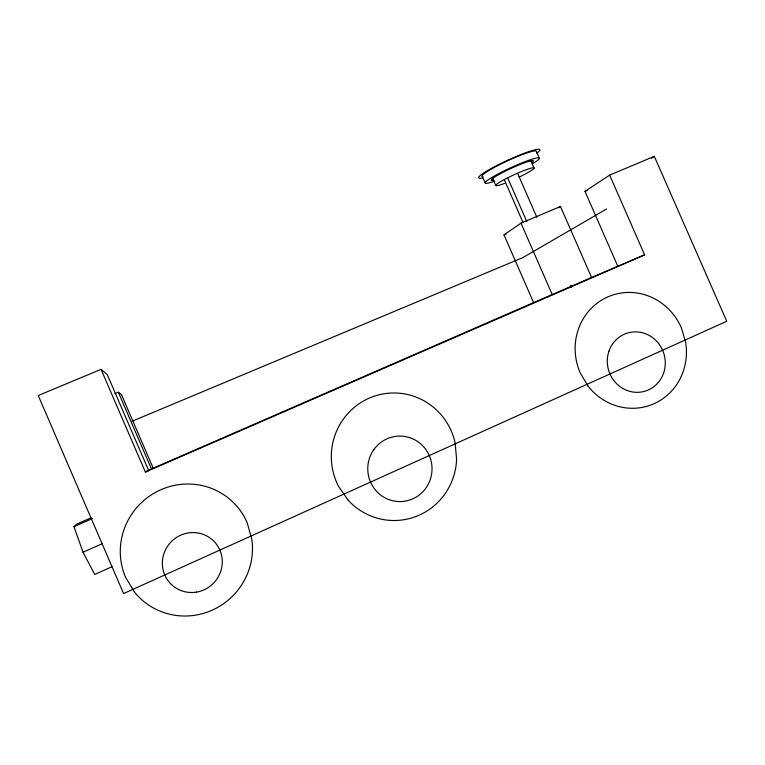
<?xml version="1.0" encoding="UTF-8"?>
<svg xmlns="http://www.w3.org/2000/svg" width="765" height="765" viewBox="0 0 765 765"><rect width="100%" height="100%" fill="white"/><g stroke="black" fill="none" stroke-linecap="round" stroke-linejoin="round"><path stroke-width="1.15" d="M112.025 566.712L94.697 574.448L83.041 552.206L73.956 526.664L76.701 524.092L90.93 517.857M591.575 277.485L533.597 302.615L503.992 234.884L520.994 223.151L560.487 206.493L591.575 277.485L644.637 254.841L609.657 175.109L654.314 156.337L726.75 321.252L123.586 593.564L38.25 395.534L101.037 369.332L107.253 374.62L148.668 470.513L145.407 472.082L101.037 369.332M558.593 207.745L560.487 206.493M617.852 266.363L584.976 191.355L609.657 175.109M651.292 158.259L654.314 156.337M606.559 208.988L523.088 257.489L132.221 421.199M147.109 470.838L533.597 302.615M83.041 552.206L102.204 543.724M73.956 526.664L92.431 518.565M145.407 472.082L644.637 254.841M503.992 234.884L506.134 233.975M584.976 191.355L587.138 190.447M115.046 393.583L118.326 392.196L121.386 394.472L153.191 468.123M539.382 158.479L536.399 151.661A29.845 3.376 -24.7 0 0 506.669 161.233A29.845 3.376 -24.7 0 0 483.011 176.581M530.776 160.64L534.085 168.195M570.566 285.335L571.522 287.506M517.924 174.028L536.867 217.317M507.836 178.207L526.798 221.563M504.336 179.737L523.117 222.682M520.994 223.151L552.244 294.601M492.411 177.843L495.71 185.369M482.151 176.017L485.125 182.806M118.326 392.196L151.47 468.935M482.648 177.853A33.67 3.815 -24.7 0 1 508.4 159.923A33.67 3.815 -24.7 0 1 536.858 153.048M504.795 183.313A21.104 2.142 -24.6 0 1 501.821 180.932A21.104 2.142 -24.6 0 1 531.914 167.956A21.104 2.142 -24.6 0 1 519.043 177.164M494.716 181.171A29.845 3.194 -24.7 0 1 491.761 177.537A29.845 3.194 -24.7 0 1 530.308 159.751A29.845 3.194 -24.7 0 1 532.373 163.806M493.741 180.291A23.208 2.486 -24.7 0 1 510.274 168.769A23.208 2.486 -24.7 0 1 532.306 162.362M347.951 499.947L338.455 486.205A63.772 62.654 87.7 0 1 372.392 396.853A63.772 62.654 87.7 0 1 455.099 442.782L456.59 459.23A63.772 62.654 87.7 0 1 415.701 516.595A63.772 62.654 87.7 0 1 347.951 499.947M134.439 592.024L125.565 577.279A66.813 65.283 -43.2 0 1 160.421 489.925A66.813 65.283 -43.2 0 1 247.152 522.658L251.79 538.99A66.813 65.283 -43.2 0 1 212.469 610.04A66.813 65.283 -43.2 0 1 134.439 592.024M588.094 386.143L580.262 373.024A58.217 55.357 71.4 0 1 607.448 297.059A58.217 55.357 71.4 0 1 681.299 327.63L685.603 342.079A58.217 55.357 71.4 0 1 654.247 403.614A58.217 55.357 71.4 0 1 588.094 386.143M196.529 592.1A30.323 29.596 -45 0 0 215.893 543.494A30.323 29.596 -45 0 0 164.504 552.043A30.323 29.596 -45 0 0 196.529 592.1M373.856 449.619A32.761 32.14 89.5 0 0 396.595 501.41A32.761 32.14 89.5 0 0 429.222 455.452A32.761 32.14 89.5 0 0 373.856 449.619M609.026 350.963A30.371 28.86 72.4 0 0 641.347 392.015A30.371 28.86 72.4 0 0 658.483 343.332A30.371 28.86 72.4 0 0 609.026 350.963"/></g></svg>
